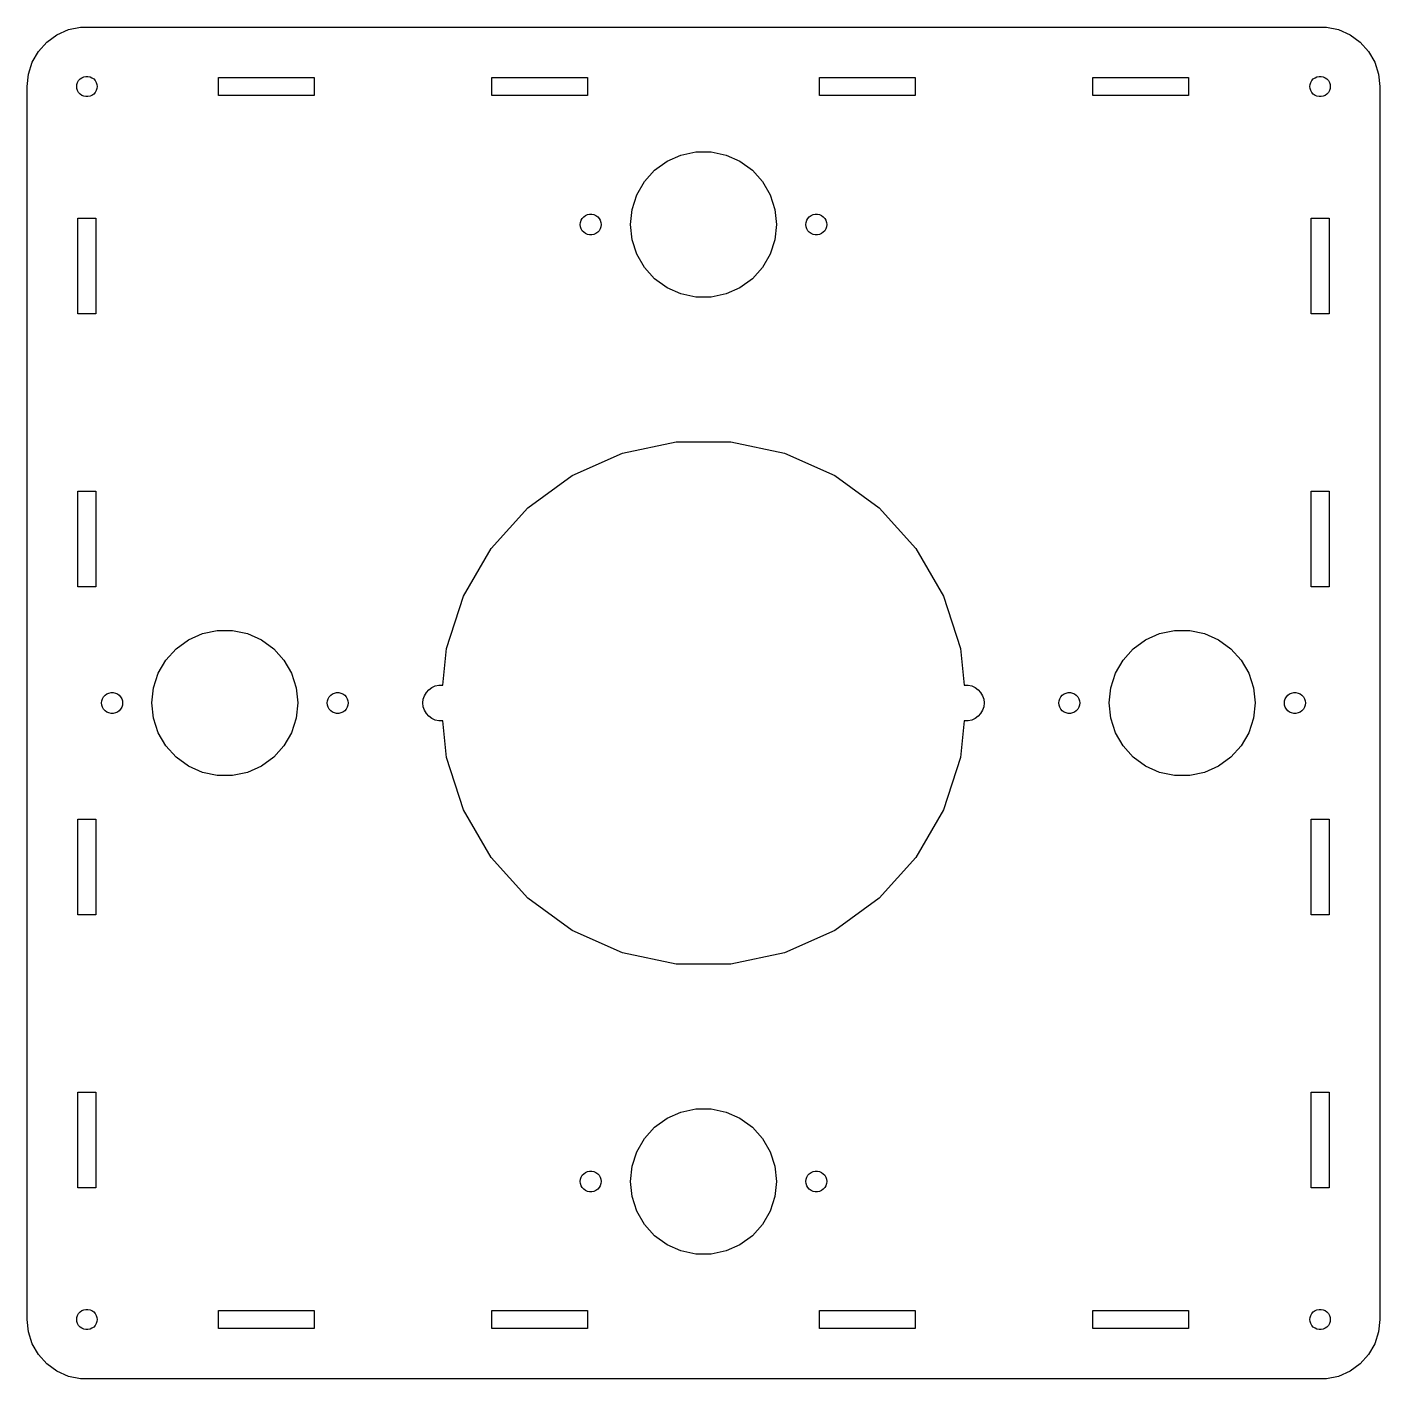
# Model space of a CAD drawing. Extents: x -5 to 221, y 13 to 239.
import ezdxf

# ---------------------------------------------------------------- set-up
doc = ezdxf.new("R2010")
doc.units = 0
doc.layers.add('Layer_1', color=7, linetype='CONTINUOUS')

msp = doc.modelspace()

# ---------------------------------------------------------------- linework, layer by layer
at = {"layer": 'Layer_1', "color": 7}
for points in [[(-5.020208, 22.71948), (-5.020208, 228.861477), (-4.801207, 230.940479), (-4.155206, 232.928477), (-3.110207, 234.739478), (-1.711206, 236.292476), (-0.020207, 237.521478), (1.889794, 238.372476), (3.934793, 238.806478), (212.166793, 238.806478), (214.211792, 238.372476), (216.121793, 237.521478), (217.812792, 236.292476), (219.211793, 234.739478), (220.256791, 232.928477), (220.902792, 230.940479), (221.121794, 228.861477), (221.121794, 22.71948), (220.902792, 20.64049), (220.256791, 18.652489), (219.211793, 16.841469), (217.812792, 15.288484), (216.121793, 14.059491), (214.211792, 13.208478), (212.166793, 12.774477), (3.934793, 12.774477), (1.889794, 13.208478), (-0.020207, 14.059491), (-1.711206, 15.288484), (-3.110207, 16.841469), (-4.155206, 18.652489), (-4.801207, 20.64049), (-5.020208, 22.71948)], [(3.279792, 228.861477), (3.316794, 229.214478), (3.426793, 229.552476), (3.604793, 229.860476), (3.841792, 230.124478), (4.129792, 230.333478), (4.454793, 230.478478), (4.801794, 230.552477), (5.157792, 230.552477), (5.504792, 230.478478), (5.829794, 230.333478), (6.117793, 230.124478), (6.354792, 229.860476), (6.532793, 229.552476), (6.642794, 229.214478), (6.679794, 228.861477), (6.642794, 228.508477), (6.532793, 228.170476), (6.354792, 227.862478), (6.117793, 227.598477), (5.829794, 227.389477), (5.504792, 227.244477), (5.157792, 227.170478), (4.801794, 227.170478), (4.454793, 227.244477), (4.129792, 227.389477), (3.841792, 227.598477), (3.604793, 227.862478), (3.426793, 228.170476), (3.316794, 228.508477), (3.279792, 228.861477)], [(26.979793, 227.361478), (26.979793, 230.361477), (42.979794, 230.361477), (42.979794, 227.361478), (26.979793, 227.361478)], [(72.648792, 227.361478), (72.648792, 230.361477), (88.648793, 230.361477), (88.648793, 227.361478), (72.648792, 227.361478)], [(127.452793, 227.361478), (127.452793, 230.361477), (143.452794, 230.361477), (143.452794, 227.361478), (127.452793, 227.361478)], [(173.121791, 227.361478), (173.121791, 230.361477), (189.121793, 230.361477), (189.121793, 227.361478), (173.121791, 227.361478)], [(209.421792, 228.861477), (209.458791, 229.214478), (209.568793, 229.552476), (209.746794, 229.860476), (209.983792, 230.124478), (210.271792, 230.333478), (210.596793, 230.478478), (210.943794, 230.552477), (211.299792, 230.552477), (211.646793, 230.478478), (211.971794, 230.333478), (212.259793, 230.124478), (212.496792, 229.860476), (212.674793, 229.552476), (212.784792, 229.214478), (212.821794, 228.861477), (212.784792, 228.508477), (212.674793, 228.170476), (212.496792, 227.862478), (212.259793, 227.598477), (211.971794, 227.389477), (211.646793, 227.244477), (211.299792, 227.170478), (210.943794, 227.170478), (210.596793, 227.244477), (210.271792, 227.389477), (209.983792, 227.598477), (209.746794, 227.862478), (209.568793, 228.170476), (209.458791, 228.508477), (209.421792, 228.861477)], [(95.850793, 205.790477), (96.117793, 208.327477), (96.905793, 210.752477), (98.180793, 212.961478), (99.887793, 214.856476), (101.950793, 216.356476), (104.280793, 217.393476), (106.775793, 217.923478), (109.325793, 217.923478), (111.820793, 217.393476), (114.150793, 216.356476), (116.213793, 214.856476), (117.920793, 212.961478), (119.195793, 210.752477), (119.983793, 208.327477), (120.250793, 205.790477), (119.983793, 203.253477), (119.195793, 200.828477), (117.920793, 198.619478), (116.213793, 196.724477), (114.150793, 195.224478), (111.820793, 194.187477), (109.325793, 193.657478), (106.775793, 193.657478), (104.280793, 194.187477), (101.950793, 195.224478), (99.887793, 196.724477), (98.180793, 198.619478), (96.905793, 200.828477), (96.117793, 203.253477), (95.850793, 205.790477)], [(3.479792, 190.861477), (3.479792, 206.861476), (6.479794, 206.861476), (6.479794, 190.861477), (3.479792, 190.861477)], [(87.450793, 205.790477), (87.488793, 206.154479), (87.601793, 206.502478), (87.784793, 206.819479), (88.029793, 207.091479), (88.325793, 207.306479), (88.659793, 207.454479), (89.017793, 207.530478), (89.383793, 207.530478), (89.741793, 207.454479), (90.075793, 207.306479), (90.371793, 207.091479), (90.616793, 206.819479), (90.799793, 206.502478), (90.912793, 206.154479), (90.950793, 205.790477), (90.912793, 205.426478), (90.799793, 205.078478), (90.616793, 204.761478), (90.371793, 204.489477), (90.075793, 204.274478), (89.741793, 204.126478), (89.383793, 204.050478), (89.017793, 204.050478), (88.659793, 204.126478), (88.325793, 204.274478), (88.029793, 204.489477), (87.784793, 204.761478), (87.601793, 205.078478), (87.488793, 205.426478), (87.450793, 205.790477)], [(125.150793, 205.790477), (125.188793, 206.154479), (125.301793, 206.502478), (125.484793, 206.819479), (125.729793, 207.091479), (126.025793, 207.306479), (126.359793, 207.454479), (126.717793, 207.530478), (127.083793, 207.530478), (127.441793, 207.454479), (127.775793, 207.306479), (128.071793, 207.091479), (128.316793, 206.819479), (128.499793, 206.502478), (128.612793, 206.154479), (128.650793, 205.790477), (128.612793, 205.426478), (128.499793, 205.078478), (128.316793, 204.761478), (128.071793, 204.489477), (127.775793, 204.274478), (127.441793, 204.126478), (127.083793, 204.050478), (126.717793, 204.050478), (126.359793, 204.126478), (126.025793, 204.274478), (125.729793, 204.489477), (125.484793, 204.761478), (125.301793, 205.078478), (125.188793, 205.426478), (125.150793, 205.790477)], [(209.621792, 190.861477), (209.621792, 206.861476), (212.621794, 206.861476), (212.621794, 190.861477), (209.621792, 190.861477)], [(61.150794, 125.790479), (61.216794, 126.414472), (61.409792, 127.010469), (61.723792, 127.553465), (62.143792, 128.01947), (62.650793, 128.388475), (63.223792, 128.643463), (63.836793, 128.774471), (64.464794, 128.774471), (65.109793, 134.917489), (67.945793, 143.646478), (72.534794, 151.594477), (78.675792, 158.414479), (86.100793, 163.809478), (94.484793, 167.541478), (103.461793, 169.450477), (112.639793, 169.450477), (121.616793, 167.541478), (130.000793, 163.809478), (137.425794, 158.414479), (143.566792, 151.594477), (148.155793, 143.646478), (150.991793, 134.917489), (151.636792, 128.774471), (152.264793, 128.774471), (152.877794, 128.643463), (153.450792, 128.388475), (153.957793, 128.01947), (154.377794, 127.553465), (154.691794, 127.010469), (154.884792, 126.414472), (154.950792, 125.790479), (154.884792, 125.166485), (154.691794, 124.570489), (154.377794, 124.027465), (153.957793, 123.561488), (153.450792, 123.192482), (152.877794, 122.937466), (152.264793, 122.806487), (151.636792, 122.806487), (150.991793, 116.663469), (148.155793, 107.934476), (143.566792, 99.986478), (137.425794, 93.166465), (130.000793, 87.771477), (121.616793, 84.039483), (112.639793, 82.130475), (103.461793, 82.130475), (94.484793, 84.039483), (86.100793, 87.771477), (78.675792, 93.166465), (72.534794, 99.986478), (67.945793, 107.934476), (65.109793, 116.663469), (64.464794, 122.806487), (63.836793, 122.806487), (63.223792, 122.937466), (62.650793, 123.192482), (62.143792, 123.561488), (61.723792, 124.027465), (61.409792, 124.570489), (61.216794, 125.166485), (61.150794, 125.790479)], [(3.479792, 145.192478), (3.479792, 161.192477), (6.479794, 161.192477), (6.479794, 145.192478), (3.479792, 145.192478)], [(209.621792, 145.192478), (209.621792, 161.192477), (212.621794, 161.192477), (212.621794, 145.192478), (209.621792, 145.192478)], [(15.850794, 125.790479), (16.117793, 128.327487), (16.905794, 130.752482), (18.180792, 132.961463), (19.887794, 134.856473), (21.950793, 136.356484), (24.280794, 137.393481), (26.775794, 137.923466), (29.325793, 137.923466), (31.820793, 137.393481), (34.150794, 136.356484), (36.213793, 134.856473), (37.920792, 132.961463), (39.195793, 130.752482), (39.983794, 128.327487), (40.250793, 125.790479), (39.983794, 123.25347), (39.195793, 120.828476), (37.920792, 118.619466), (36.213793, 116.724485), (34.150794, 115.224474), (31.820793, 114.187477), (29.325793, 113.657463), (26.775794, 113.657463), (24.280794, 114.187477), (21.950793, 115.224474), (19.887794, 116.724485), (18.180792, 118.619466), (16.905794, 120.828476), (16.117793, 123.25347), (15.850794, 125.790479)], [(175.850793, 125.790479), (176.117792, 128.327487), (176.905793, 130.752482), (178.180794, 132.961463), (179.887793, 134.856473), (181.950792, 136.356484), (184.280793, 137.393481), (186.775793, 137.923466), (189.325792, 137.923466), (191.820792, 137.393481), (194.150793, 136.356484), (196.213792, 134.856473), (197.920793, 132.961463), (199.195792, 130.752482), (199.983793, 128.327487), (200.250792, 125.790479), (199.983793, 123.25347), (199.195792, 120.828476), (197.920793, 118.619466), (196.213792, 116.724485), (194.150793, 115.224474), (191.820792, 114.187477), (189.325792, 113.657463), (186.775793, 113.657463), (184.280793, 114.187477), (181.950792, 115.224474), (179.887793, 116.724485), (178.180794, 118.619466), (176.905793, 120.828476), (176.117792, 123.25347), (175.850793, 125.790479)], [(7.450794, 125.790479), (7.488792, 126.154489), (7.601794, 126.502469), (7.784792, 126.819489), (8.029792, 127.091467), (8.325793, 127.306464), (8.659791, 127.454489), (9.017793, 127.530463), (9.383793, 127.530463), (9.741792, 127.454489), (10.075793, 127.306464), (10.371794, 127.091467), (10.616794, 126.819489), (10.799792, 126.502469), (10.912794, 126.154489), (10.950792, 125.790479), (10.912794, 125.426469), (10.799792, 125.078489), (10.616794, 124.761468), (10.371794, 124.489491), (10.075793, 124.274466), (9.741792, 124.126468), (9.383793, 124.050466), (9.017793, 124.050466), (8.659791, 124.126468), (8.325793, 124.274466), (8.029792, 124.489491), (7.784792, 124.761468), (7.601794, 125.078489), (7.488792, 125.426469), (7.450794, 125.790479)], [(45.150792, 125.790479), (45.188793, 126.154489), (45.301792, 126.502469), (45.484793, 126.819489), (45.729793, 127.091467), (46.025793, 127.306464), (46.359792, 127.454489), (46.717794, 127.530463), (47.083794, 127.530463), (47.441793, 127.454489), (47.775794, 127.306464), (48.071792, 127.091467), (48.316792, 126.819489), (48.499793, 126.502469), (48.612792, 126.154489), (48.650793, 125.790479), (48.612792, 125.426469), (48.499793, 125.078489), (48.316792, 124.761468), (48.071792, 124.489491), (47.775794, 124.274466), (47.441793, 124.126468), (47.083794, 124.050466), (46.717794, 124.050466), (46.359792, 124.126468), (46.025793, 124.274466), (45.729793, 124.489491), (45.484793, 124.761468), (45.301792, 125.078489), (45.188793, 125.426469), (45.150792, 125.790479)], [(167.450793, 125.790479), (167.488794, 126.154489), (167.601793, 126.502469), (167.784794, 126.819489), (168.029794, 127.091467), (168.325792, 127.306464), (168.659793, 127.454489), (169.017792, 127.530463), (169.383792, 127.530463), (169.741794, 127.454489), (170.075792, 127.306464), (170.371793, 127.091467), (170.616793, 126.819489), (170.799794, 126.502469), (170.912793, 126.154489), (170.950794, 125.790479), (170.912793, 125.426469), (170.799794, 125.078489), (170.616793, 124.761468), (170.371793, 124.489491), (170.075792, 124.274466), (169.741794, 124.126468), (169.383792, 124.050466), (169.017792, 124.050466), (168.659793, 124.126468), (168.325792, 124.274466), (168.029794, 124.489491), (167.784794, 124.761468), (167.601793, 125.078489), (167.488794, 125.426469), (167.450793, 125.790479)], [(205.150793, 125.790479), (205.188792, 126.154489), (205.301794, 126.502469), (205.484792, 126.819489), (205.729792, 127.091467), (206.025792, 127.306464), (206.359794, 127.454489), (206.717793, 127.530463), (207.083793, 127.530463), (207.441794, 127.454489), (207.775793, 127.306464), (208.071793, 127.091467), (208.316793, 126.819489), (208.499792, 126.502469), (208.612794, 126.154489), (208.650792, 125.790479), (208.612794, 125.426469), (208.499792, 125.078489), (208.316793, 124.761468), (208.071793, 124.489491), (207.775793, 124.274466), (207.441794, 124.126468), (207.083793, 124.050466), (206.717793, 124.050466), (206.359794, 124.126468), (206.025792, 124.274466), (205.729792, 124.489491), (205.484792, 124.761468), (205.301794, 125.078489), (205.188792, 125.426469), (205.150793, 125.790479)], [(3.479792, 90.388467), (3.479792, 106.388491), (6.479794, 106.388491), (6.479794, 90.388467), (3.479792, 90.388467)], [(209.621792, 90.388467), (209.621792, 106.388491), (212.621794, 106.388491), (212.621794, 90.388467), (209.621792, 90.388467)], [(3.479792, 44.719464), (3.479792, 60.719489), (6.479794, 60.719489), (6.479794, 44.719464), (3.479792, 44.719464)], [(209.621792, 44.719464), (209.621792, 60.719489), (212.621794, 60.719489), (212.621794, 44.719464), (209.621792, 44.719464)], [(95.850793, 45.790469), (96.117793, 48.327478), (96.905793, 50.752472), (98.180793, 52.961482), (99.887793, 54.856463), (101.950793, 56.356474), (104.280793, 57.393472), (106.775793, 57.923485), (109.325793, 57.923485), (111.820793, 57.393472), (114.150793, 56.356474), (116.213793, 54.856463), (117.920793, 52.961482), (119.195793, 50.752472), (119.983793, 48.327478), (120.250793, 45.790469), (119.983793, 43.253489), (119.195793, 40.828467), (117.920793, 38.619485), (116.213793, 36.724476), (114.150793, 35.224465), (111.820793, 34.187467), (109.325793, 33.657482), (106.775793, 33.657482), (104.280793, 34.187467), (101.950793, 35.224465), (99.887793, 36.724476), (98.180793, 38.619485), (96.905793, 40.828467), (96.117793, 43.253489), (95.850793, 45.790469)], [(87.450793, 45.790469), (87.488793, 46.15448), (87.601793, 46.502488), (87.784793, 46.81948), (88.029793, 47.091486), (88.325793, 47.306483), (88.659793, 47.45448), (89.017793, 47.530482), (89.383793, 47.530482), (89.741793, 47.45448), (90.075793, 47.306483), (90.371793, 47.091486), (90.616793, 46.81948), (90.799793, 46.502488), (90.912793, 46.15448), (90.950793, 45.790469), (90.912793, 45.426487), (90.799793, 45.078479), (90.616793, 44.761487), (90.371793, 44.489481), (90.075793, 44.274485), (89.741793, 44.126487), (89.383793, 44.050485), (89.017793, 44.050485), (88.659793, 44.126487), (88.325793, 44.274485), (88.029793, 44.489481), (87.784793, 44.761487), (87.601793, 45.078479), (87.488793, 45.426487), (87.450793, 45.790469)], [(125.150793, 45.790469), (125.188793, 46.15448), (125.301793, 46.502488), (125.484793, 46.81948), (125.729793, 47.091486), (126.025793, 47.306483), (126.359793, 47.45448), (126.717793, 47.530482), (127.083793, 47.530482), (127.441793, 47.45448), (127.775793, 47.306483), (128.071793, 47.091486), (128.316793, 46.81948), (128.499793, 46.502488), (128.612793, 46.15448), (128.650793, 45.790469), (128.612793, 45.426487), (128.499793, 45.078479), (128.316793, 44.761487), (128.071793, 44.489481), (127.775793, 44.274485), (127.441793, 44.126487), (127.083793, 44.050485), (126.717793, 44.050485), (126.359793, 44.126487), (126.025793, 44.274485), (125.729793, 44.489481), (125.484793, 44.761487), (125.301793, 45.078479), (125.188793, 45.426487), (125.150793, 45.790469)], [(3.279792, 22.71948), (3.316794, 23.072484), (3.426793, 23.410473), (3.604793, 23.71849), (3.841792, 23.982481), (4.129792, 24.191467), (4.454793, 24.336472), (4.801794, 24.410471), (5.157792, 24.410471), (5.504792, 24.336472), (5.829794, 24.191467), (6.117793, 23.982481), (6.354792, 23.71849), (6.532793, 23.410473), (6.642794, 23.072484), (6.679794, 22.71948), (6.642794, 22.366477), (6.532793, 22.028487), (6.354792, 21.72047), (6.117793, 21.456479), (5.829794, 21.247465), (5.504792, 21.102488), (5.157792, 21.028489), (4.801794, 21.028489), (4.454793, 21.102488), (4.129792, 21.247465), (3.841792, 21.456479), (3.604793, 21.72047), (3.426793, 22.028487), (3.316794, 22.366477), (3.279792, 22.71948)], [(26.979793, 21.219469), (26.979793, 24.219491), (42.979794, 24.219491), (42.979794, 21.219469), (26.979793, 21.219469)], [(72.648792, 21.219469), (72.648792, 24.219491), (88.648793, 24.219491), (88.648793, 21.219469), (72.648792, 21.219469)], [(127.452793, 21.219469), (127.452793, 24.219491), (143.452794, 24.219491), (143.452794, 21.219469), (127.452793, 21.219469)], [(173.121791, 21.219469), (173.121791, 24.219491), (189.121793, 24.219491), (189.121793, 21.219469), (173.121791, 21.219469)], [(209.421792, 22.71948), (209.458791, 23.072484), (209.568793, 23.410473), (209.746794, 23.71849), (209.983792, 23.982481), (210.271792, 24.191467), (210.596793, 24.336472), (210.943794, 24.410471), (211.299792, 24.410471), (211.646793, 24.336472), (211.971794, 24.191467), (212.259793, 23.982481), (212.496792, 23.71849), (212.674793, 23.410473), (212.784792, 23.072484), (212.821794, 22.71948), (212.784792, 22.366477), (212.674793, 22.028487), (212.496792, 21.72047), (212.259793, 21.456479), (211.971794, 21.247465), (211.646793, 21.102488), (211.299792, 21.028489), (210.943794, 21.028489), (210.596793, 21.102488), (210.271792, 21.247465), (209.983792, 21.456479), (209.746794, 21.72047), (209.568793, 22.028487), (209.458791, 22.366477), (209.421792, 22.71948)]]:
    msp.add_lwpolyline(points, dxfattribs=at)

doc.saveas('drawing.dxf')
